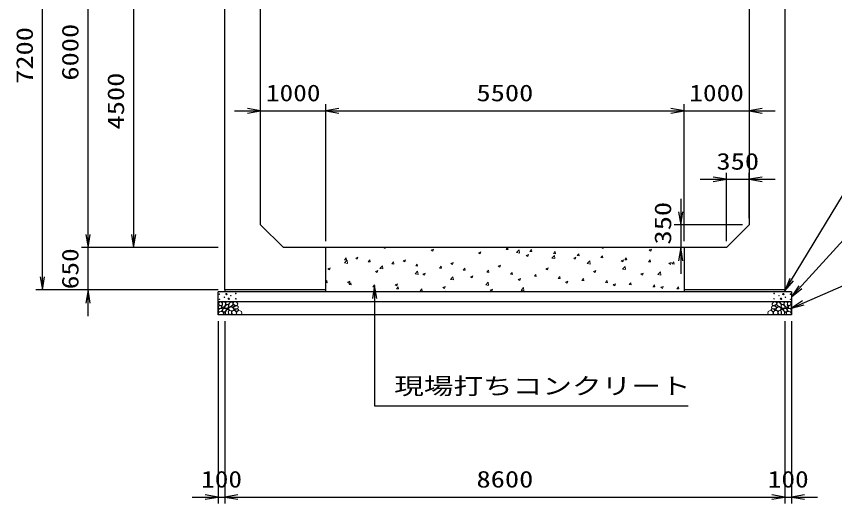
# Model space of a CAD drawing. Units: millimetres at full size. Extents: x 0 to 84100, y 0 to 59400.
# Drawn here: x 60549 to 73112, y 28920 to 36400 of the extents above; entities that cross this region are included whole.
import ezdxf
from ezdxf.enums import TextEntityAlignment as Align

# ---------------------------------------------------------------- set-up
doc = ezdxf.new("R2010")
doc.units = ezdxf.units.MM
for name, color, linetype, lineweight in [('D-DCR-HCHn', 4, 'Continuous', 9), ('D-STR-DIM', 7, 'Continuous', 25), ('D-STR-STRn', 1, 'Continuous', 25), ('D-STR-TXT', 7, 'Continuous', 25)]:
    doc.layers.add(name, color=color, linetype=linetype, lineweight=lineweight)
doc.styles.add('ＭＳ ゴシック', font='')
doc.styles.get('ＭＳ ゴシック').set_extended_font_data('MS Gothic')

# ---------------------------------------------------------------- blocks, each defined once
blk = doc.blocks.new('open_arrow')
at = {"color": 0, "linetype": 'Continuous', "lineweight": -2}
blk.add_lwpolyline([(7.5, 1.25), (0, 0), (7.5, -1.25)], dxfattribs=at)

msp = doc.modelspace()

# ---------------------------------------------------------------- linework, layer by layer
at = {"layer": 'D-DCR-HCHn'}
for p, q in [((66190.382, 32850), (66211.035, 32836.069)), ((66211.065, 32836.096), (66215.73, 32850)), ((66915.826, 32812.496), (66951.395, 32826.149)), ((66915.827, 32812.429), (66941.096, 32795.384)), ((66941.126, 32795.411), (66951.427, 32826.109)), ((68067.101, 32823.367), (68097.465, 32820.71)), ((68067.217, 32823.392), (68089.544, 32850)), ((68097.677, 32820.263), (68092.192, 32850)), ((68230.214, 32773.165), (68269.781, 32814.403)), ((68275.414, 32766.077), (68269.801, 32814.321)), ((68431.469, 32791.489), (68461.833, 32788.832)), ((68431.586, 32791.513), (68456.077, 32820.7)), ((68462.045, 32788.383), (68456.172, 32820.226)), ((69539.101, 32850), (69558.114, 32837.175)), ((69558.144, 32837.204), (69562.438, 32850)), ((70262.907, 32813.535), (70288.176, 32796.491)), ((70262.91, 32813.601), (70298.479, 32827.254)), ((70288.206, 32796.519), (70298.506, 32827.217)), ((65587.009, 32664.4), (65617.373, 32661.744)), ((65587.118, 32664.425), (65611.609, 32693.611)), ((65617.586, 32661.313), (65611.713, 32693.156)), ((65758.93, 32689.335), (65794.5, 32702.989)), ((65758.933, 32689.268), (65784.202, 32672.224)), ((65784.232, 32672.25), (65794.532, 32702.948)), ((67645.889, 32771.81), (67681.458, 32785.464)), ((67645.889, 32771.744), (67671.158, 32754.7)), ((67671.188, 32754.727), (67681.488, 32785.425)), ((68230.292, 32772.956), (68275.472, 32765.949)), ((68375.951, 32731.125), (68411.521, 32744.779)), ((68375.951, 32731.059), (68401.22, 32714.015)), ((68401.25, 32714.042), (68411.55, 32744.74)), ((68772.372, 32689.081), (68811.939, 32730.318)), ((68772.45, 32688.871), (68817.63, 32681.864)), ((68795.837, 32759.611), (68826.201, 32756.954)), ((68795.956, 32759.635), (68820.446, 32788.822)), ((68817.572, 32681.992), (68811.96, 32730.237)), ((68826.413, 32756.502), (68820.539, 32788.345)), ((69106.012, 32690.374), (69131.281, 32673.33)), ((69106.014, 32690.44), (69141.584, 32704.094)), ((69131.311, 32673.358), (69141.611, 32704.056)), ((69160.205, 32727.732), (69190.569, 32725.076)), ((69160.325, 32727.757), (69184.815, 32756.943)), ((69190.78, 32724.622), (69184.907, 32756.464)), ((69524.574, 32695.854), (69554.938, 32693.198)), ((69524.694, 32695.879), (69549.185, 32725.065)), ((69555.148, 32692.741), (69549.275, 32724.584)), ((69888.942, 32663.976), (69919.306, 32661.32)), ((69889.064, 32664.001), (69913.554, 32693.187)), ((69919.516, 32660.86), (69913.642, 32692.703)), ((65332.097, 32525.489), (65367.667, 32539.143)), ((65357.399, 32508.404), (65367.699, 32539.102)), ((65586.773, 32614.652), (65626.34, 32655.889)), ((65586.85, 32614.448), (65632.03, 32607.441)), ((65631.973, 32607.564), (65626.36, 32655.808)), ((65951.377, 32632.522), (65981.741, 32629.865)), ((65951.488, 32632.547), (65975.978, 32661.733)), ((65981.954, 32629.433), (65976.08, 32661.276)), ((66128.931, 32530.567), (66168.499, 32571.805)), ((66174.131, 32523.479), (66168.519, 32571.724)), ((66315.746, 32600.644), (66346.11, 32597.987)), ((66315.857, 32600.669), (66340.347, 32629.855)), ((66346.322, 32597.552), (66340.448, 32629.395)), ((66488.993, 32648.65), (66524.562, 32662.304)), ((66488.994, 32648.583), (66514.264, 32631.539)), ((66514.293, 32631.566), (66524.594, 32662.264)), ((66680.114, 32568.766), (66710.478, 32566.109)), ((66680.226, 32568.791), (66704.717, 32597.977)), ((66710.689, 32565.672), (66704.816, 32597.514)), ((67044.596, 32536.912), (67069.086, 32566.099)), ((67075.057, 32533.791), (67069.183, 32565.634)), ((67219.056, 32607.965), (67254.625, 32621.618)), ((67219.056, 32607.898), (67244.325, 32590.854)), ((67244.355, 32590.881), (67254.655, 32621.579)), ((67949.118, 32567.279), (67984.688, 32580.933)), ((67949.118, 32567.213), (67974.387, 32550.169)), ((67974.417, 32550.197), (67984.717, 32580.895)), ((68679.181, 32526.594), (68714.751, 32540.248)), ((68704.478, 32509.512), (68714.779, 32540.21)), ((69314.53, 32604.996), (69354.097, 32646.234)), ((69314.608, 32604.785), (69359.788, 32597.778)), ((69359.73, 32597.908), (69354.118, 32646.152)), ((69836.074, 32649.689), (69861.343, 32632.645)), ((69836.077, 32649.755), (69871.646, 32663.409)), ((69856.688, 32520.911), (69896.255, 32562.149)), ((69861.373, 32632.673), (69871.673, 32663.371)), ((69901.888, 32513.823), (69896.276, 32562.068)), ((70253.31, 32632.098), (70283.674, 32629.442)), ((70253.433, 32632.123), (70277.923, 32661.309)), ((70283.883, 32628.98), (70278.01, 32660.823)), ((70566.135, 32609.004), (70591.404, 32591.96)), ((70566.14, 32609.07), (70601.709, 32622.723)), ((70591.434, 32591.989), (70601.735, 32622.687)), ((70617.678, 32600.22), (70648.042, 32597.564)), ((70617.802, 32600.244), (70642.293, 32629.431)), ((70648.251, 32597.099), (70642.378, 32628.942)), ((65332.1, 32525.422), (65357.369, 32508.378)), ((66062.16, 32484.804), (66097.729, 32498.458)), ((66062.162, 32484.738), (66087.431, 32467.693)), ((66087.46, 32467.72), (66097.761, 32498.418)), ((66129.008, 32530.363), (66174.188, 32523.356)), ((66671.089, 32446.482), (66710.657, 32487.72)), ((66671.166, 32446.277), (66716.346, 32439.27)), ((66716.289, 32439.395), (66710.677, 32487.639)), ((66792.223, 32444.119), (66827.792, 32457.773)), ((66792.223, 32444.053), (66817.492, 32427.009)), ((66817.522, 32427.035), (66827.822, 32457.733)), ((67044.482, 32536.888), (67074.846, 32534.231)), ((67408.85, 32505.01), (67439.214, 32502.353)), ((67408.965, 32505.034), (67433.455, 32534.221)), ((67439.425, 32501.911), (67433.551, 32533.753)), ((67522.285, 32403.433), (67557.855, 32417.087)), ((67547.584, 32386.351), (67557.884, 32417.049)), ((67773.218, 32473.132), (67803.582, 32470.475)), ((67773.334, 32473.156), (67797.825, 32502.342)), ((67803.792, 32470.03), (67797.919, 32501.873)), ((68137.586, 32441.253), (68167.95, 32438.597)), ((68137.704, 32441.278), (68162.194, 32470.464)), ((68168.16, 32438.149), (68162.287, 32469.992)), ((68502.073, 32409.4), (68526.563, 32438.586)), ((68532.528, 32406.269), (68526.654, 32438.112)), ((68679.179, 32526.529), (68704.448, 32509.484)), ((69409.241, 32485.844), (69434.51, 32468.8)), ((69409.244, 32485.909), (69444.813, 32499.563)), ((69434.54, 32468.828), (69444.84, 32499.526)), ((69856.766, 32520.7), (69901.946, 32513.693)), ((70139.303, 32445.159), (70164.572, 32428.115)), ((70139.307, 32445.224), (70174.876, 32458.878)), ((70164.601, 32428.143), (70174.902, 32458.841)), ((70398.846, 32436.827), (70438.413, 32478.064)), ((70398.924, 32436.614), (70444.104, 32429.607)), ((70444.047, 32429.738), (70438.434, 32477.983)), ((65300, 32322.251), (65317.726, 32343.376)), ((65300, 32313.563), (65323.491, 32311.508)), ((65323.701, 32311.08), (65317.828, 32342.923)), ((65635.327, 32320.958), (65670.896, 32334.612)), ((65635.329, 32320.892), (65660.598, 32303.848)), ((65657.605, 32282.311), (65682.095, 32311.498)), ((65660.628, 32303.874), (65670.928, 32334.572)), ((65688.069, 32279.199), (65682.195, 32311.042)), ((66365.39, 32280.273), (66400.959, 32293.927)), ((66390.689, 32263.19), (66400.989, 32293.888)), ((67213.247, 32362.398), (67252.815, 32403.635)), ((67213.324, 32362.192), (67258.504, 32355.185)), ((67258.447, 32355.31), (67252.835, 32403.555)), ((67522.285, 32403.368), (67547.554, 32386.324)), ((67755.405, 32278.313), (67794.973, 32319.551)), ((67800.605, 32271.226), (67794.993, 32319.47)), ((68252.346, 32362.683), (68277.616, 32345.639)), ((68252.348, 32362.748), (68287.918, 32376.402)), ((68277.645, 32345.666), (68287.946, 32376.364)), ((68501.955, 32409.375), (68532.319, 32406.719)), ((68866.323, 32377.497), (68896.687, 32374.841)), ((68866.442, 32377.522), (68890.933, 32406.708)), ((68896.895, 32374.388), (68891.022, 32406.231)), ((68982.408, 32321.998), (69007.677, 32304.954)), ((68982.411, 32322.063), (69017.98, 32335.717)), ((69007.707, 32304.982), (69018.007, 32335.68)), ((69230.691, 32345.619), (69261.055, 32342.963)), ((69230.812, 32345.643), (69255.302, 32374.83)), ((69261.263, 32342.508), (69255.39, 32374.351)), ((69595.059, 32313.741), (69625.423, 32311.085)), ((69595.181, 32313.765), (69619.671, 32342.952)), ((69625.631, 32310.627), (69619.757, 32342.47)), ((69712.474, 32281.378), (69748.043, 32295.032)), ((69737.768, 32264.297), (69748.069, 32294.995)), ((69959.55, 32281.887), (69984.041, 32311.073)), ((69989.998, 32278.747), (69984.125, 32310.589)), ((65657.495, 32282.287), (65687.859, 32279.63)), ((66021.863, 32250.409), (66052.227, 32247.752)), ((66021.975, 32250.433), (66046.465, 32279.62)), ((66052.437, 32247.319), (66046.563, 32279.162)), ((66365.39, 32280.207), (66390.659, 32263.163)), ((66386.231, 32218.531), (66416.595, 32215.874)), ((66386.344, 32218.555), (66410.834, 32247.741)), ((66416.804, 32215.438), (66410.931, 32247.281)), ((66750.599, 32186.652), (66780.963, 32183.996)), ((66750.713, 32186.677), (66775.204, 32215.863)), ((66781.172, 32183.558), (66775.298, 32215.401)), ((67095.452, 32239.588), (67131.022, 32253.241)), ((67095.452, 32239.522), (67120.721, 32222.478)), ((67120.751, 32222.505), (67131.051, 32253.203)), ((67127.838, 32170), (67139.573, 32183.985)), ((67142.16, 32170), (67139.666, 32183.52)), ((67755.483, 32278.106), (67800.662, 32271.099)), ((67825.514, 32198.837), (67850.783, 32181.793)), ((67825.515, 32198.902), (67861.085, 32212.556)), ((67850.812, 32181.821), (67861.113, 32212.519)), ((68297.563, 32194.228), (68337.131, 32235.466)), ((68297.641, 32194.021), (68342.821, 32187.013)), ((68342.764, 32187.141), (68337.151, 32235.386)), ((68586.273, 32170), (68591.147, 32171.871)), ((68590.559, 32170), (68591.174, 32171.834)), ((69712.47, 32281.313), (69737.739, 32264.269)), ((69959.427, 32281.863), (69989.791, 32279.207)), ((70323.796, 32249.985), (70354.16, 32247.328)), ((70323.92, 32250.009), (70348.41, 32279.195)), ((70354.366, 32246.866), (70348.493, 32278.709)), ((70442.531, 32240.628), (70467.8, 32223.584)), ((70442.536, 32240.693), (70478.106, 32254.346)), ((70467.83, 32223.613), (70478.13, 32254.311)), ((70688.164, 32218.107), (70718.528, 32215.45)), ((70688.289, 32218.131), (70712.779, 32247.317)), ((70718.734, 32214.985), (70712.86, 32246.828))]:
    msp.add_line(p, q, dxfattribs=at)
for points in [[(63657.281, 31953.808), (63650.346, 31933.005), (63659.592, 31919.136), (63682.707, 31916.824), (63698.488, 31923.599), (63691.952, 31939.939), (63696.575, 31949.185), (63687.33, 31958.431), (63673.461, 31963.053)], [(63701.155, 31877.009), (63718.277, 31902.692), (63716.137, 31909.112), (63692.594, 31915.533), (63671.192, 31913.393), (63656.21, 31900.551), (63654.07, 31885.57), (63656.21, 31870.588), (63673.332, 31866.308)], [(63701.198, 32011.594), (63680.395, 32016.217), (63661.904, 32006.971), (63659.592, 31986.168), (63664.215, 31969.988), (63687.33, 31963.053), (63703.51, 31963.053), (63710.444, 31974.611), (63710.444, 32000.037)], [(63719.69, 32013.906), (63712.756, 31993.102), (63715.067, 31969.988), (63698.887, 31944.562), (63719.69, 31933.005), (63742.805, 31944.562), (63756.673, 31963.053), (63761.296, 31993.102), (63756.673, 32009.283), (63742.805, 32016.217)], [(63724.313, 31933.005), (63712.756, 31923.759), (63717.379, 31916.824), (63733.559, 31916.824), (63740.493, 31919.136), (63745.116, 31928.382), (63738.182, 31935.316)], [(63761.082, 31877.009), (63771.783, 31902.692), (63763.222, 31913.393), (63737.539, 31913.393), (63726.838, 31909.112), (63716.137, 31894.131), (63716.137, 31881.289), (63726.838, 31864.167), (63739.679, 31862.027)], [(63758.985, 31958.431), (63747.427, 31930.693), (63756.673, 31919.136), (63784.411, 31919.136), (63795.968, 31923.759), (63807.525, 31939.939), (63807.525, 31953.808), (63795.968, 31972.299), (63782.099, 31974.611)], [(63793.185, 31900.551), (63803.886, 31909.112), (63799.606, 31915.533), (63784.624, 31915.533), (63778.204, 31913.393), (63773.923, 31904.832), (63780.344, 31898.411)], [(63863.203, 31879.532), (63827.829, 31886.129), (63812.782, 31898.266), (63808.03, 31917.263), (63822.713, 31931.629), (63851.323, 31939.69), (63872.97, 31926.761), (63886.961, 31909.347), (63883.002, 31891.67)], [(63823.447, 31936.214), (63810.689, 31940.569), (63809.425, 31968.678), (63822.512, 31997.359), (63839.448, 32013.536), (63871.403, 32007.032), (63874.133, 31971.913), (63863.816, 31959.876), (63835.739, 31944.301)], [(63854.798, 31945.711), (63856.454, 31939.566), (63862.011, 31935.193), (63874.19, 31933.302), (63885.305, 31939.802), (63895.592, 31949.138), (63904.858, 31957.333), (63904.635, 31963.462), (63898.736, 31968.875), (63884.203, 31970.356), (63871.47, 31964.383), (63862.011, 31955.165), (63857.281, 31950.556)], [(63882.012, 31979.601), (63875.964, 31985.086), (63874.897, 31990.792), (63878.414, 32003.305), (63888.71, 32017.61), (63911.004, 32016.105), (63932.571, 32005.811), (63947.195, 31985.597), (63945.021, 31972.456), (63938.02, 31965.716), (63926.769, 31963.215), (63910.511, 31967.483), (63889.289, 31974.481)], [(63943.372, 31911.832), (63948.688, 31916.874), (63955.476, 31925.68), (63957.145, 31933.275), (63953.144, 31947.685), (63939.088, 31958.67), (63918.907, 31957.89), (63891.698, 31943.001), (63882.086, 31930.757), (63885.152, 31916.784), (63894.778, 31910.04), (63903.599, 31909.145), (63917.363, 31909.524), (63930.808, 31911.002)], [(72156.628, 31911.832), (72151.312, 31916.874), (72144.524, 31925.68), (72142.855, 31933.275), (72146.856, 31947.685), (72160.912, 31958.67), (72181.093, 31957.89), (72208.302, 31943.001), (72217.914, 31930.757), (72214.848, 31916.784), (72205.222, 31910.04), (72196.401, 31909.145), (72182.637, 31909.524), (72169.192, 31911.002)], [(72217.988, 31979.601), (72224.036, 31985.086), (72225.103, 31990.792), (72221.586, 32003.305), (72211.29, 32017.61), (72188.996, 32016.105), (72167.429, 32005.811), (72152.805, 31985.597), (72154.979, 31972.456), (72161.98, 31965.716), (72173.231, 31963.215), (72189.489, 31967.483), (72210.711, 31974.481)], [(72245.202, 31945.711), (72243.546, 31939.566), (72237.989, 31935.193), (72225.81, 31933.302), (72214.695, 31939.802), (72204.408, 31949.138), (72195.142, 31957.333), (72195.365, 31963.462), (72201.264, 31968.875), (72215.797, 31970.356), (72228.53, 31964.383), (72237.989, 31955.165), (72242.719, 31950.556)], [(72236.797, 31879.532), (72272.171, 31886.129), (72287.218, 31898.266), (72291.97, 31917.263), (72277.287, 31931.629), (72248.677, 31939.69), (72227.03, 31926.761), (72213.039, 31909.347), (72216.998, 31891.67)], [(72276.553, 31936.214), (72289.311, 31940.569), (72290.575, 31968.678), (72277.488, 31997.359), (72260.552, 32013.536), (72228.597, 32007.032), (72225.867, 31971.913), (72236.184, 31959.876), (72264.261, 31944.301)], [(72341.015, 31958.431), (72352.573, 31930.693), (72343.327, 31919.136), (72315.589, 31919.136), (72304.032, 31923.759), (72292.475, 31939.939), (72292.475, 31953.808), (72304.032, 31972.299), (72317.901, 31974.611)], [(72306.815, 31900.551), (72296.114, 31909.112), (72300.394, 31915.533), (72315.376, 31915.533), (72321.796, 31913.393), (72326.077, 31904.832), (72319.656, 31898.411)], [(72338.918, 31877.009), (72328.217, 31902.692), (72336.778, 31913.393), (72362.461, 31913.393), (72373.162, 31909.112), (72383.863, 31894.131), (72383.863, 31881.289), (72373.162, 31864.167), (72360.321, 31862.027)], [(72380.31, 32013.906), (72387.244, 31993.102), (72384.933, 31969.988), (72401.113, 31944.562), (72380.31, 31933.005), (72357.195, 31944.562), (72343.327, 31963.053), (72338.704, 31993.102), (72343.327, 32009.283), (72357.195, 32016.217)], [(72375.687, 31933.005), (72387.244, 31923.759), (72382.621, 31916.824), (72366.441, 31916.824), (72359.507, 31919.136), (72354.884, 31928.382), (72361.818, 31935.316)], [(72398.845, 31877.009), (72381.723, 31902.692), (72383.863, 31909.112), (72407.406, 31915.533), (72428.808, 31913.393), (72443.79, 31900.551), (72445.93, 31885.57), (72443.79, 31870.588), (72426.668, 31866.308)], [(72398.802, 32011.594), (72419.605, 32016.217), (72438.096, 32006.971), (72440.408, 31986.168), (72435.785, 31969.988), (72412.67, 31963.053), (72396.49, 31963.053), (72389.556, 31974.611), (72389.556, 32000.037)], [(72442.719, 31953.808), (72449.654, 31933.005), (72440.408, 31919.136), (72417.293, 31916.824), (72401.512, 31923.599), (72408.048, 31939.939), (72403.425, 31949.185), (72412.67, 31958.431), (72426.539, 31963.053)], [(63709.716, 31823.503), (63724.698, 31829.924), (63728.978, 31851.326), (63720.417, 31866.308), (63705.435, 31870.588), (63686.173, 31868.448), (63664.771, 31859.887), (63654.07, 31847.045), (63654.07, 31832.064), (63660.49, 31823.503), (63686.173, 31825.643)], [(63756.801, 31829.924), (63756.801, 31855.606), (63746.1, 31862.027), (63735.399, 31855.606), (63733.259, 31840.625), (63735.399, 31827.783), (63750.381, 31823.503)], [(63797.466, 31825.643), (63803.886, 31844.905), (63801.746, 31866.308), (63816.728, 31889.85), (63797.466, 31900.551), (63776.063, 31889.85), (63763.222, 31872.728), (63758.941, 31844.905), (63763.222, 31829.924), (63776.063, 31823.503)], [(63814.588, 31827.783), (63833.85, 31823.503), (63850.972, 31832.064), (63853.112, 31851.326), (63850.968, 31874.878), (63827.429, 31882.327), (63812.447, 31878.603), (63806.027, 31862.027), (63806.027, 31838.484)], [(63862.352, 31873.637), (63877.306, 31882.556), (63903.44, 31882.292), (63924.93, 31863.525), (63928.643, 31834.899), (63914.853, 31824.245), (63878.098, 31821.871), (63861.731, 31831.633), (63857.172, 31854.06)], [(63899.971, 31885.265), (63904.183, 31888.446), (63907.686, 31893.505), (63907.81, 31900.431), (63903.414, 31906.067), (63895.769, 31907.977), (63889.356, 31906.179), (63887.704, 31900.442), (63886.896, 31894.835), (63887.881, 31887.456), (63893.975, 31884.127)], [(63927.597, 31870.331), (63917.895, 31875.079), (63910.89, 31883.822), (63910.719, 31895.084), (63914.942, 31905.627), (63930.189, 31907.625), (63945.054, 31908.018), (63959.481, 31902.512), (63961.849, 31893.273), (63949.54, 31882.195), (63934.555, 31873.15)], [(63959.972, 31822.493), (63944.837, 31824.274), (63934.866, 31829.787), (63930.835, 31842.722), (63930.945, 31854.963), (63940.172, 31871.678), (63958.242, 31882.822), (63985.731, 31878.403), (64007.453, 31870.334), (64012.643, 31846.125), (64008.03, 31828.257), (63986.884, 31822.877)], [(72140.028, 31822.493), (72155.163, 31824.274), (72165.134, 31829.787), (72169.165, 31842.722), (72169.055, 31854.963), (72159.828, 31871.678), (72141.758, 31882.822), (72114.269, 31878.403), (72092.547, 31870.334), (72087.357, 31846.125), (72091.97, 31828.257), (72113.116, 31822.877)], [(72172.403, 31870.331), (72182.105, 31875.079), (72189.11, 31883.822), (72189.281, 31895.084), (72185.058, 31905.627), (72169.811, 31907.625), (72154.946, 31908.018), (72140.519, 31902.512), (72138.151, 31893.273), (72150.46, 31882.195), (72165.445, 31873.15)], [(72237.648, 31873.637), (72222.694, 31882.556), (72196.56, 31882.292), (72175.07, 31863.525), (72171.357, 31834.899), (72185.147, 31824.245), (72221.902, 31821.871), (72238.269, 31831.633), (72242.828, 31854.06)], [(72200.029, 31885.265), (72195.817, 31888.446), (72192.314, 31893.505), (72192.19, 31900.431), (72196.586, 31906.067), (72204.231, 31907.977), (72210.644, 31906.179), (72212.296, 31900.442), (72213.104, 31894.835), (72212.119, 31887.456), (72206.025, 31884.127)], [(72285.412, 31827.783), (72266.15, 31823.503), (72249.028, 31832.064), (72246.888, 31851.326), (72249.032, 31874.878), (72272.571, 31882.327), (72287.553, 31878.603), (72293.973, 31862.027), (72293.973, 31838.484)], [(72302.534, 31825.643), (72296.114, 31844.905), (72298.254, 31866.308), (72283.272, 31889.85), (72302.534, 31900.551), (72323.937, 31889.85), (72336.778, 31872.728), (72341.059, 31844.905), (72336.778, 31829.924), (72323.937, 31823.503)], [(72343.199, 31829.924), (72343.199, 31855.606), (72353.9, 31862.027), (72364.601, 31855.606), (72366.741, 31840.625), (72364.601, 31827.783), (72349.619, 31823.503)], [(72390.284, 31823.503), (72375.302, 31829.924), (72371.022, 31851.326), (72379.583, 31866.308), (72394.565, 31870.588), (72413.827, 31868.448), (72435.229, 31859.887), (72445.93, 31847.045), (72445.93, 31832.064), (72439.51, 31823.503), (72413.827, 31825.643)]]:
    msp.add_lwpolyline(points, close=True, dxfattribs=at)
for points in [[(63793.432, 32018.547), (63776.093, 32016.446), (63764.258, 32008.701), (63764.626, 31989.819), (63770.514, 31976.087), (63785.025, 31976.185), (63805.107, 31979.153), (63814.799, 31993.689), (63824.082, 32003.492), (63826.884, 32014.345), (63814.099, 32018.547), (63793.082, 32018.547)], [(72306.568, 32018.547), (72323.907, 32016.446), (72335.742, 32008.701), (72335.374, 31989.819), (72329.486, 31976.087), (72314.975, 31976.185), (72294.893, 31979.153), (72285.201, 31993.689), (72275.918, 32003.492), (72273.116, 32014.345), (72285.901, 32018.547), (72306.918, 32018.547)]]:
    msp.add_lwpolyline(points, dxfattribs=at)
for centre, radius in [((63666.091, 32136.145), 4.5), ((63667.803, 32055.879), 4.5), ((63743.437, 32088.641), 4.5), ((63775.004, 32136.145), 11.25), ((63809.996, 32064.955), 11.25), ((63841.563, 32112.459), 4.5), ((63917.197, 32145.221), 4.5), ((63918.909, 32064.955), 4.5), ((72181.091, 32064.955), 4.5), ((72182.803, 32145.221), 4.5), ((72258.437, 32112.459), 4.5), ((72290.004, 32064.955), 11.25), ((72324.996, 32136.145), 11.25), ((72356.563, 32088.641), 4.5), ((72432.197, 32055.879), 4.5), ((72433.909, 32136.145), 4.5)]:
    msp.add_circle(centre, radius, dxfattribs=at)
at = {"layer": 'D-STR-DIM'}
for p, q in [((60950, 32200), (60950, 39400)), ((61650, 32850), (61650, 38850)), ((62350, 37350), (62350, 32850)), ((63900, 34950), (65700, 34950)), ((65300, 32950), (65300, 35050)), ((65300, 32950), (65300, 35050)), ((65300, 34950), (70800, 34950)), ((70400, 34950), (72200, 34950)), ((70800, 32950), (70800, 35050)), ((70800, 32950), (70800, 35050)), ((71450, 32950), (71450, 34000)), ((71800, 33300), (71800, 34000)), ((71050, 33900), (72200, 33900)), ((70750, 33600), (70750, 32450)), ((61650, 31800), (61650, 33250)), ((71700, 33200), (70650, 33200)), ((63650, 32850), (61550, 32850)), ((63650, 32850), (61550, 32850)), ((63650, 32850), (62250, 32850)), ((71350, 32850), (70650, 32850)), ((63650, 32200), (60850, 32200)), ((63650, 32200), (61550, 32200)), ((63650, 31720), (63650, 28920)), ((63750, 31720), (63750, 28920)), ((63750, 31720), (63750, 28920)), ((72350, 31720), (72350, 28920)), ((72350, 31720), (72350, 28920)), ((72450, 31720), (72450, 28920)), ((63250, 29020), (64150, 29020)), ((63750, 29020), (72350, 29020)), ((71950, 29020), (72850, 29020))]:
    msp.add_line(p, q, dxfattribs=at)
at = {"layer": 'D-STR-STRn'}
for p, q in [((63750, 32200), (63750, 39400)), ((72350, 39400), (72350, 32200)), ((64300, 33200), (64300, 38500)), ((71800, 38500), (71800, 33200)), ((64650, 32850), (64300, 33200)), ((71800, 33200), (71450, 32850)), ((71450, 32850), (64650, 32850)), ((65300, 32170), (65300, 32850)), ((70800, 32850), (70800, 32170)), ((72450, 32170), (63650, 32170)), ((63650, 31820), (63650, 32170)), ((65300, 32200), (63750, 32200)), ((63750, 32200), (63750, 32170)), ((72350, 32200), (70800, 32200)), ((72350, 32200), (72350, 32170)), ((72450, 32170), (72450, 31820)), ((72450, 32020), (63650, 32020)), ((72450, 31820), (63650, 31820))]:
    msp.add_line(p, q, dxfattribs=at)
at = {"layer": 'D-STR-TXT'}
for points in [[(72350, 32185), (73250, 33670), (73450, 33670), (78517.513, 33670)], [(72450, 32095), (73250, 32970), (73450, 32970), (77153.046, 32970)], [(66050, 32270), (66050, 30420), (66250, 30420), (70862.69, 30420)], [(72450, 31920), (73250, 32270), (73450, 32270), (74779.442, 32270)]]:
    msp.add_lwpolyline(points, dxfattribs=at)

# ---------------------------------------------------------------- block references
at = {"layer": 'D-STR-DIM', "xscale": 26.7, "yscale": 26.7}
for p, rotation in [((64300, 34950), 180), ((70800, 34950), 180), ((70800, 34950), 180), ((71450, 33900), 180), ((70750, 33200), 90), ((61650, 32850), 90), ((61650, 32850), 90), ((62350, 32850), 90), ((70750, 32850), 270), ((60950, 32200), 90), ((61650, 32200), 270), ((63650, 29020), 180), ((72350, 29020), 180), ((72350, 29020), 180)]:
    msp.add_blockref('open_arrow', p, dxfattribs=dict(at, rotation=rotation))
for p in [(65300, 34950), (65300, 34950), (71800, 34950), (71800, 33900), (63750, 29020), (63750, 29020), (72450, 29020)]:
    msp.add_blockref('open_arrow', p, dxfattribs=at)
at = {"layer": 'D-STR-TXT', "xscale": 26.7, "yscale": 26.7}
for p, rotation in [((72350, 32185), 58.8), ((66050, 32270), 270), ((72450, 32095), 47.6), ((72450, 31920), 23.6)]:
    msp.add_blockref('open_arrow', p, dxfattribs=dict(at, rotation=rotation))

# ---------------------------------------------------------------- texts
at = {"layer": 'D-STR-DIM', "style": 'ＭＳ ゴシック'}
for s, width, p in [('7200', 1.25, (60675, 35800)), ('6000', 1.25, (61375, 35850)), ('4500', 1.25, (62075, 35100)), ('350', 1.25, (70475, 33225)), ('650', 1.2, (61375, 32525))]:
    msp.add_text(s, height=256.6, rotation=90, dxfattribs=dict(at, width=width)).set_placement(p, align=Align.MIDDLE_CENTER)
for s, width, p in [('1000', 1.2, (64800, 35225)), ('5500', 1.25, (68050, 35225)), ('1000', 1.2, (71300, 35225)), ('350', 1.25, (71625, 34175)), ('100', 1.2, (63700, 29295)), ('8600', 1.25, (68050, 29295)), ('100', 1.2, (72400, 29295))]:
    msp.add_text(s, height=256.6, dxfattribs=dict(at, width=width)).set_placement(p, align=Align.MIDDLE_CENTER)
at = {"layer": 'D-STR-TXT', "style": 'ＭＳ ゴシック', "width": 1.3}
msp.add_text('現場打ちコンクリート', height=256.6, dxfattribs=at).set_placement((66350, 30520), align=Align.BOTTOM_LEFT)

doc.saveas('drawing.dxf')
